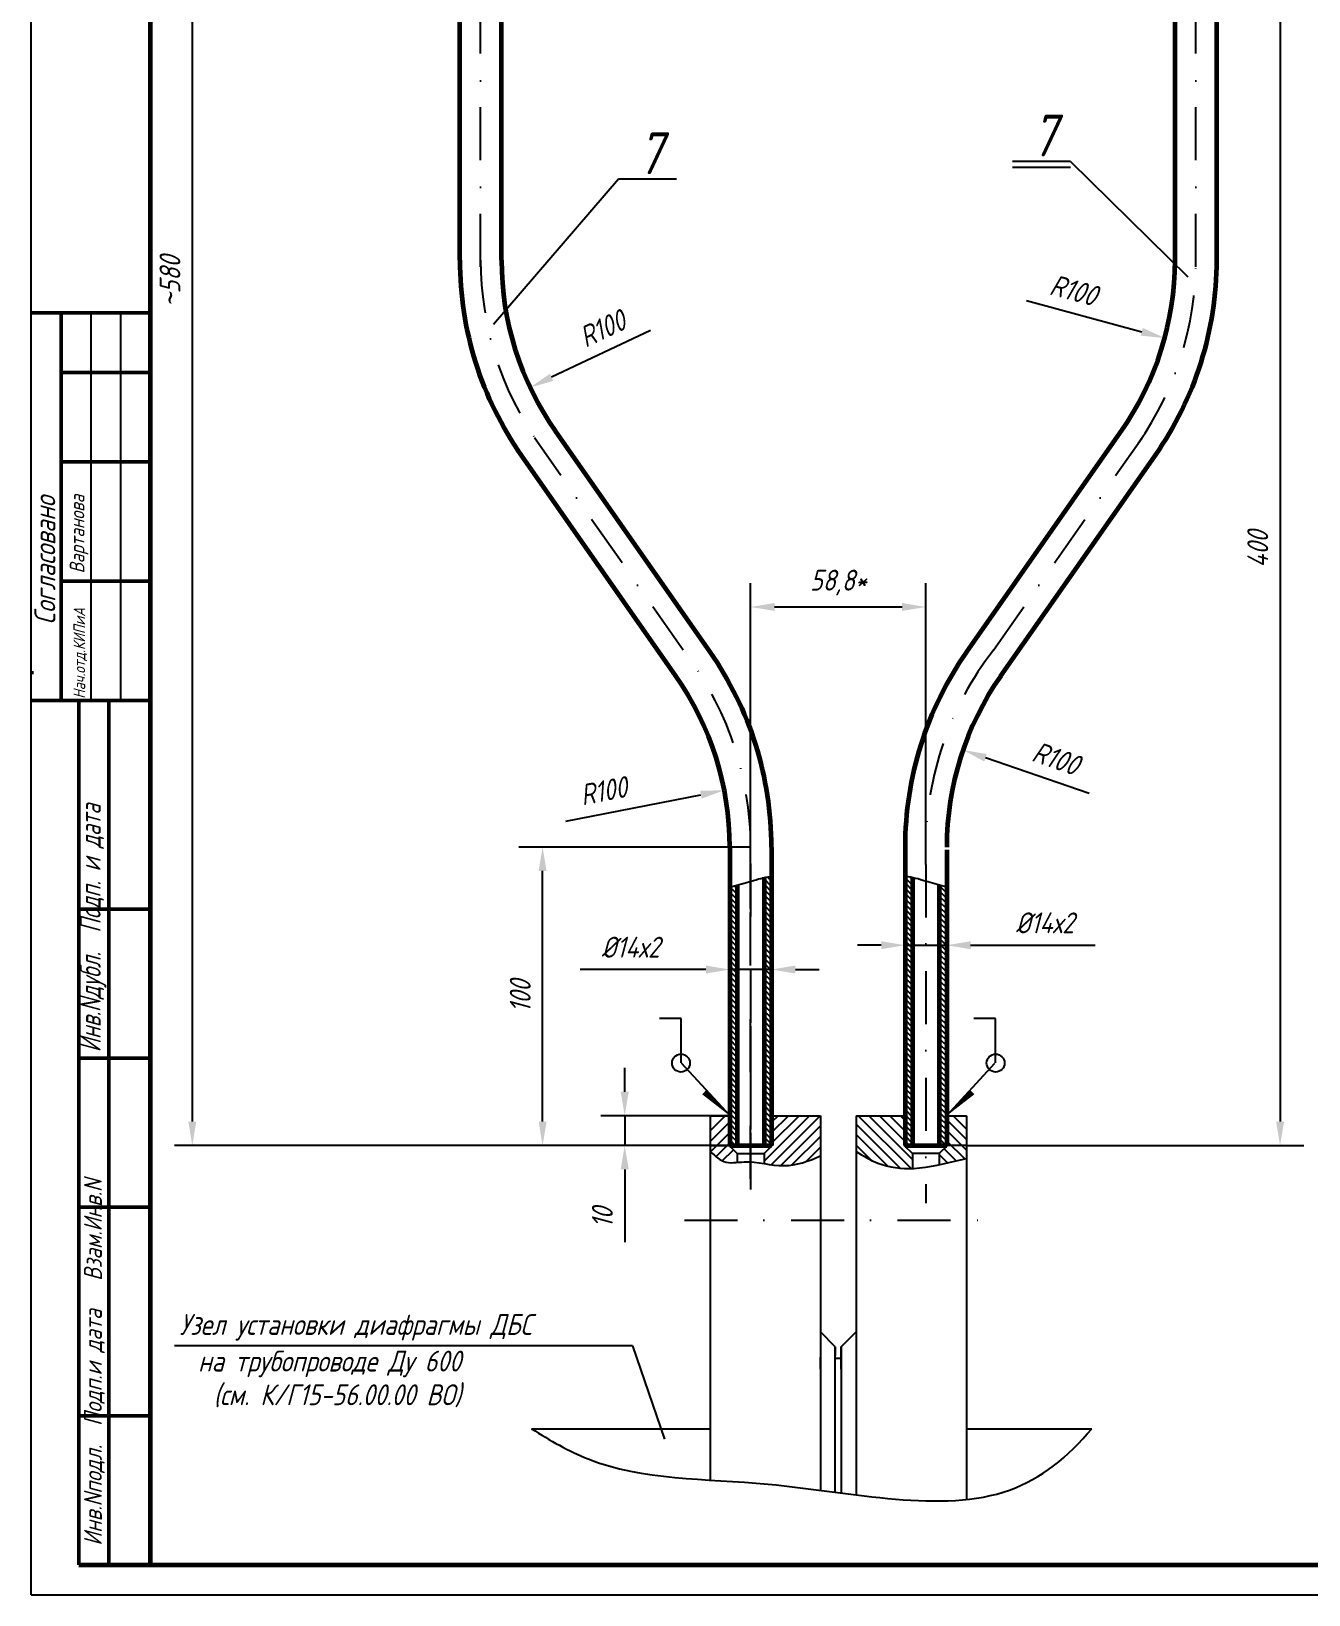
# Model space of a CAD drawing. Header units: inches. Extents: x 0 to 59537, y -7418 to 1046.
# Drawn here: x 33071.5 to 33285.8, y -7239.9 to -6977.7 of the extents above; entities that cross this region are included whole.
import ezdxf

# ---------------------------------------------------------------- set-up
doc = ezdxf.new("R2010")
doc.units = ezdxf.units.IN
doc.header["$LTSCALE"] = 0.7
doc.header["$MEASUREMENT"] = 0
doc.linetypes.add('DASHDOT', pattern=[25.4, 12.7, -6.35, 0, -6.35])
doc.linetypes.add('K5LT_BASIC', pattern=[0])
doc.layers.add('Слой1-05', color=7, linetype='Continuous')
doc.styles.get("Standard").update_dxf_attribs({"font": 'romand.shx', "width": 0.8, "oblique": 15, "height": 3.5})
doc.dimstyles.get("Standard").update_dxf_attribs({"dimtxt": 3.5, "dimasz": 4, "dimexe": 4, "dimexo": 0, "dimgap": 2, "dimtad": 1, "dimdec": 1, "dimdsep": 46, "dimtxsty": 'Standard', "dimcen": 0.09, "dimadec": 0, "dimazin": 0, "dimtfac": 1, "dimtdec": 1, "dimtmove": 0, "dimatfit": 3, "dimfxl": 0.18, "dimtolj": 1, "dimtzin": 0, "dimlwd": 25, "dimlwe": 25, "dimarcsym": 0})

# ---------------------------------------------------------------- blocks, each defined once
blk = doc.blocks.new('*D528')
at = {"color": 0, "linetype": 'Continuous', "lineweight": 25, "transparency": 16777216}
for p, q in [((33188.7, -7119.59), (33188.7, -7139.08)), ((33195.7, -7119.59), (33195.7, -7139.08)), ((33184.7, -7135.08), (33163.61, -7135.08)), ((33195.7, -7135.08), (33188.7, -7135.08)), ((33199.7, -7135.08), (33203.7, -7135.08))]:
    blk.add_line(p, q, dxfattribs=at)
at = {"color": 0, "linetype": 'Continuous', "transparency": 16777216}
for points in [[(33184.7, -7134.41), (33184.7, -7135.74), (33188.7, -7135.08)], [(33199.7, -7134.41), (33199.7, -7135.74), (33195.7, -7135.08)]]:
    blk.add_solid(points, dxfattribs=at)
at = {"layer": 'DEFPOINTS', "color": 0, "linetype": 'Continuous', "transparency": 16777216}
for p in [(33188.7, -7119.59), (33195.7, -7119.59), (33195.7, -7135.08)]:
    blk.add_point(p, dxfattribs=at)
at = {"color": 0, "linetype": 'Continuous', "transparency": 16777216, "insert": (33172.06, -7131.33), "char_height": 3.5, "attachment_point": 5}
blk.add_mtext('\\A1;%%C14х2', dxfattribs=at)
blk = doc.blocks.new('*D529')
at = {"color": 0, "linetype": 'Continuous', "lineweight": 25, "transparency": 16777216}
for p, q in [((33218.1, -7119.59), (33218.1, -7135)), ((33225.1, -7119.59), (33225.1, -7135)), ((33214.1, -7131), (33210.1, -7131)), ((33218.1, -7131), (33225.1, -7131)), ((33229.1, -7131), (33249.99, -7131))]:
    blk.add_line(p, q, dxfattribs=at)
at = {"color": 0, "linetype": 'Continuous', "transparency": 16777216}
for points in [[(33214.1, -7130.33), (33214.1, -7131.67), (33218.1, -7131)], [(33229.1, -7130.33), (33229.1, -7131.67), (33225.1, -7131)]]:
    blk.add_solid(points, dxfattribs=at)
at = {"layer": 'DEFPOINTS', "color": 0, "linetype": 'Continuous', "transparency": 16777216}
for p in [(33218.1, -7119.59), (33225.1, -7119.59), (33225.1, -7131)]:
    blk.add_point(p, dxfattribs=at)
at = {"color": 0, "linetype": 'Continuous', "transparency": 16777216, "insert": (33241.55, -7127.25), "char_height": 3.5, "attachment_point": 5}
blk.add_mtext('\\A1;%%C14х2', dxfattribs=at)
blk = doc.blocks.new('*D530')
at = {"color": 0, "linetype": 'Continuous', "lineweight": 25, "transparency": 16777216}
for p, q in [((33192.2, -7117.27), (33192.2, -7070.27)), ((33221.6, -7117.46), (33221.6, -7070.27)), ((33196.2, -7074.27), (33217.6, -7074.27))]:
    blk.add_line(p, q, dxfattribs=at)
at = {"color": 0, "linetype": 'Continuous', "transparency": 16777216}
for points in [[(33196.2, -7073.6), (33196.2, -7074.93), (33192.2, -7074.27)], [(33217.6, -7073.6), (33217.6, -7074.93), (33221.6, -7074.27)]]:
    blk.add_solid(points, dxfattribs=at)
at = {"layer": 'DEFPOINTS', "color": 0, "linetype": 'Continuous', "transparency": 16777216}
for p in [(33221.6, -7074.27), (33192.2, -7117.27), (33221.6, -7117.46)]:
    blk.add_point(p, dxfattribs=at)
at = {"color": 0, "linetype": 'Continuous', "transparency": 16777216, "insert": (33206.9, -7070.18), "char_height": 3.5, "attachment_point": 5}
blk.add_mtext('\\A1;58,8*', dxfattribs=at)
blk = doc.blocks.new('*D540')
at = {"color": 0, "linetype": 'Continuous', "lineweight": 25, "transparency": 16777216}
for p, q in [((33171.07, -7155.59), (33171.07, -7151.59)), ((33188.57, -7159.59), (33167.07, -7159.59)), ((33171.07, -7159.59), (33171.07, -7164.59)), ((33185.4, -7164.59), (33167.07, -7164.59)), ((33171.07, -7168.59), (33171.07, -7180.81))]:
    blk.add_line(p, q, dxfattribs=at)
at = {"color": 0, "linetype": 'Continuous', "transparency": 16777216}
for points in [[(33170.4, -7155.59), (33171.74, -7155.59), (33171.07, -7159.59)], [(33170.4, -7168.59), (33171.74, -7168.59), (33171.07, -7164.59)]]:
    blk.add_solid(points, dxfattribs=at)
at = {"layer": 'DEFPOINTS', "color": 0, "linetype": 'Continuous', "transparency": 16777216}
for p in [(33188.57, -7159.59), (33171.07, -7164.59), (33185.4, -7164.59)]:
    blk.add_point(p, dxfattribs=at)
at = {"color": 0, "linetype": 'Continuous', "transparency": 16777216, "insert": (33167.32, -7176.7), "char_height": 3.5, "attachment_point": 5, "rotation": 90}
blk.add_mtext('\\A1;10', dxfattribs=at)
blk = doc.blocks.new('*D541')
at = {"color": 0, "linetype": 'Continuous', "lineweight": 25, "transparency": 16777216}
for p, q in [((33192.2, -7114.54), (33153.29, -7114.54)), ((33157.29, -7160.59), (33157.29, -7118.54)), ((33158.16, -7164.59), (33153.29, -7164.59))]:
    blk.add_line(p, q, dxfattribs=at)
at = {"color": 0, "linetype": 'Continuous', "transparency": 16777216}
for points in [[(33156.63, -7118.54), (33157.96, -7118.54), (33157.29, -7114.54)], [(33156.63, -7160.59), (33157.96, -7160.59), (33157.29, -7164.59)]]:
    blk.add_solid(points, dxfattribs=at)
at = {"layer": 'DEFPOINTS', "color": 0, "linetype": 'Continuous', "transparency": 16777216}
for p in [(33157.29, -7114.54), (33192.2, -7114.54), (33158.16, -7164.59)]:
    blk.add_point(p, dxfattribs=at)
at = {"color": 0, "linetype": 'Continuous', "transparency": 16777216, "insert": (33153.54, -7139.57), "char_height": 3.5, "attachment_point": 5, "rotation": 90}
blk.add_mtext('\\A1;100', dxfattribs=at)
blk = doc.blocks.new('*D542')
at = {"color": 0, "linetype": 'Continuous', "lineweight": 25, "transparency": 16777216}
blk.add_line((33161.18, -7110.17), (33183.85, -7105.76), dxfattribs=at)
at = {"color": 0, "linetype": 'Continuous', "transparency": 16777216}
blk.add_solid([(33183.73, -7105.11), (33183.98, -7106.42), (33187.78, -7105)], dxfattribs=at)
at = {"layer": 'DEFPOINTS', "color": 0, "linetype": 'Continuous', "transparency": 16777216}
for p in [(33187.78, -7105), (33138.7, -7114.54)]:
    blk.add_point(p, dxfattribs=at)
at = {"color": 0, "linetype": 'Continuous', "transparency": 16777216, "insert": (33167.51, -7105.12), "char_height": 3.5, "attachment_point": 5, "rotation": 10.9999}
blk.add_mtext('\\A1;R100', dxfattribs=at)
blk = doc.blocks.new('*D543')
at = {"color": 0, "linetype": 'Continuous', "lineweight": 25, "transparency": 16777216}
blk.add_line((33175.4, -7027.91), (33158.8, -7035.75), dxfattribs=at)
at = {"color": 0, "linetype": 'Continuous', "transparency": 16777216}
blk.add_solid([(33158.52, -7035.15), (33159.09, -7036.35), (33155.19, -7037.46)], dxfattribs=at)
at = {"layer": 'DEFPOINTS', "color": 0, "linetype": 'Continuous', "transparency": 16777216}
for p in [(33200.4, -7016.11), (33155.19, -7037.46)]:
    blk.add_point(p, dxfattribs=at)
at = {"color": 0, "linetype": 'Continuous', "transparency": 16777216, "insert": (33167.31, -7027.59), "char_height": 3.5, "attachment_point": 5, "rotation": 25.2765}
blk.add_mtext('\\A1;R100', dxfattribs=at)
blk = doc.blocks.new('*D659')
at = {"color": 0, "linetype": 'Continuous', "lineweight": 25, "transparency": 16777216}
for p, q in [((33270.4, -6964.59), (33285.02, -6964.59)), ((33281.02, -6968.59), (33281.02, -7160.59)), ((33228.4, -7164.59), (33285.02, -7164.59))]:
    blk.add_line(p, q, dxfattribs=at)
at = {"color": 0, "linetype": 'Continuous', "transparency": 16777216}
for points in [[(33280.35, -6968.59), (33281.68, -6968.59), (33281.02, -6964.59)], [(33280.35, -7160.59), (33281.68, -7160.59), (33281.02, -7164.59)]]:
    blk.add_solid(points, dxfattribs=at)
at = {"layer": 'DEFPOINTS', "color": 0, "linetype": 'Continuous', "transparency": 16777216}
for p in [(33270.4, -6964.59), (33228.4, -7164.59), (33281.02, -7164.59)]:
    blk.add_point(p, dxfattribs=at)
at = {"color": 0, "linetype": 'Continuous', "transparency": 16777216, "insert": (33277.27, -7064.59), "char_height": 3.5, "attachment_point": 5, "rotation": 90}
blk.add_mtext('\\A1;400', dxfattribs=at)
blk = doc.blocks.new('*D661')
at = {"color": 0, "linetype": 'Continuous', "lineweight": 25, "transparency": 16777216}
blk.add_line((33248.96, -7105.54), (33231.61, -7099.56), dxfattribs=at)
at = {"color": 0, "linetype": 'Continuous', "transparency": 16777216}
blk.add_solid([(33231.82, -7098.93), (33231.39, -7100.19), (33227.82, -7098.26)], dxfattribs=at)
at = {"layer": 'DEFPOINTS', "color": 0, "linetype": 'Continuous', "transparency": 16777216}
for p in [(33227.82, -7098.26), (33275.1, -7114.54)]:
    blk.add_point(p, dxfattribs=at)
at = {"color": 0, "linetype": 'Continuous', "transparency": 16777216, "insert": (33243.4, -7099.66), "char_height": 3.5, "attachment_point": 5, "rotation": 340.9978}
blk.add_mtext('\\A1;R100', dxfattribs=at)
blk = doc.blocks.new('*D662')
at = {"color": 0, "linetype": 'Continuous', "lineweight": 25, "transparency": 16777216}
blk.add_line((33238.46, -7022.89), (33257.8, -7028.12), dxfattribs=at)
at = {"color": 0, "linetype": 'Continuous', "transparency": 16777216}
blk.add_solid([(33257.98, -7027.47), (33257.63, -7028.76), (33261.67, -7029.16)], dxfattribs=at)
at = {"layer": 'DEFPOINTS', "color": 0, "linetype": 'Continuous', "transparency": 16777216}
for p in [(33213.4, -7016.11), (33261.67, -7029.16)]:
    blk.add_point(p, dxfattribs=at)
at = {"color": 0, "linetype": 'Continuous', "transparency": 16777216, "insert": (33246.37, -7021.14), "char_height": 3.5, "attachment_point": 5, "rotation": 344.8706}
blk.add_mtext('\\A1;R100', dxfattribs=at)
blk = doc.blocks.new('*D773')
at = {"color": 0, "linetype": 'Continuous', "lineweight": 25, "transparency": 16777216}
for p, q in [((33143.5, -6874.76), (33095.53, -6874.76)), ((33098.53, -6878.76), (33098.53, -7160.59)), ((33188.7, -7164.59), (33095.53, -7164.59))]:
    blk.add_line(p, q, dxfattribs=at)
at = {"color": 0, "linetype": 'Continuous', "transparency": 16777216}
for points in [[(33097.87, -6878.76), (33099.2, -6878.76), (33098.53, -6874.76)], [(33097.87, -7160.59), (33099.2, -7160.59), (33098.53, -7164.59)]]:
    blk.add_solid(points, dxfattribs=at)
at = {"layer": 'DEFPOINTS', "color": 0, "linetype": 'Continuous', "transparency": 16777216}
for p in [(33143.5, -6874.76), (33098.53, -7164.59), (33188.7, -7164.59)]:
    blk.add_point(p, dxfattribs=at)
at = {"color": 0, "linetype": 'Continuous', "transparency": 16777216, "insert": (33094.78, -7019.67), "char_height": 3.5, "attachment_point": 5, "rotation": 90}
blk.add_mtext('\\A1;{\\fArial|b0|i0|c0|p34;~}580', dxfattribs=at)

msp = doc.modelspace()

# ---------------------------------------------------------------- hatches: boundary and pattern name
at = {"linetype": 'Continuous'}
h = msp.add_hatch(dxfattribs=at)
h.set_pattern_fill('ANSI31', scale=5, angle=90)
edge = h.paths.add_edge_path()
edge.add_spline(control_points=[(33195.7, -7119.51), (33195.51, -7119.51), (33195.09, -7119.55), (33194.67, -7119.62), (33194.45, -7119.66)], knot_values=[8.096471, 8.096471, 8.096471, 8.096471, 8.70501, 9.401088, 9.401088, 9.401088, 9.401088], degree=3, periodic=0)
edge.add_line((33194.45, -7119.66), (33194.45, -7164.09))
edge.add_line((33194.45, -7164.09), (33194.45, -7164.59))
edge.add_line((33194.45, -7164.59), (33195.7, -7164.59))
edge.add_line((33195.7, -7164.59), (33195.7, -7119.51))
h = msp.add_hatch(dxfattribs=at)
h.set_pattern_fill('ANSI31', scale=5, angle=90)
edge = h.paths.add_edge_path()
edge.add_line((33218.1, -7164.59), (33219.35, -7164.59))
edge.add_line((33219.35, -7164.59), (33219.35, -7150.96))
edge.add_line((33219.35, -7150.96), (33219.35, -7119.66))
edge.add_spline(control_points=[(33219.35, -7119.66), (33219.13, -7119.62), (33218.71, -7119.55), (33218.29, -7119.51), (33218.1, -7119.51)], knot_values=[8.096471, 8.096471, 8.096471, 8.096471, 8.792549, 9.401088, 9.401088, 9.401088, 9.401088], degree=3, periodic=0)
edge.add_line((33218.1, -7119.51), (33218.1, -7164.59))
edge = h.paths.add_edge_path()
edge.add_spline(control_points=[(33225.1, -7121.24), (33224.68, -7121.14), (33224.27, -7121.04), (33223.85, -7120.93)], knot_values=[2.16884, 2.16884, 2.16884, 2.16884, 3.459112, 3.459112, 3.459112, 3.459112], degree=3, periodic=0)
edge.add_line((33223.85, -7120.93), (33223.85, -7164.59))
edge.add_line((33223.85, -7164.59), (33225.1, -7164.59))
edge.add_line((33225.1, -7164.59), (33225.1, -7159.6))
edge.add_line((33225.1, -7159.6), (33225.05, -7159.64))
edge.add_line((33225.05, -7159.64), (33225.1, -7159.59))
edge.add_line((33225.1, -7159.59), (33225.1, -7121.24))
h = msp.add_hatch(dxfattribs=at)
h.set_pattern_fill('ANSI31', scale=5, angle=90)
edge = h.paths.add_edge_path()
edge.add_spline(control_points=[(33189.95, -7120.93), (33189.53, -7121.04), (33189.12, -7121.14), (33188.7, -7121.24)], knot_values=[2.16884, 2.16884, 2.16884, 2.16884, 3.459112, 3.459112, 3.459112, 3.459112], degree=3, periodic=0)
edge.add_line((33188.7, -7121.24), (33188.7, -7159.59))
edge.add_line((33188.7, -7159.59), (33188.74, -7159.64))
edge.add_line((33188.74, -7159.64), (33188.7, -7159.6))
edge.add_line((33188.7, -7159.6), (33188.7, -7164.59))
edge.add_line((33188.7, -7164.59), (33189.95, -7164.59))
edge.add_line((33189.95, -7164.59), (33189.95, -7150.96))
edge.add_line((33189.95, -7150.96), (33189.95, -7120.93))

# ---------------------------------------------------------------- linework, layer by layer
for p, q in [((33071.51, -7239.94), (33071.51, -6819.94)), ((33081.51, -7024.94), (33081.51, -7089.94)), ((33086.51, -7024.94), (33086.51, -7089.94)), ((33188.74, -7159.64), (33180.62, -7150.79)), ((33225.05, -7159.64), (33233.17, -7150.79))]:
    msp.add_line(p, q)
at = {"lineweight": 60}
msp.add_line((33091.51, -7234.94), (33091.51, -6824.94), dxfattribs=at)
at = {"color": 7, "linetype": 'DASHDOT'}
for p, q in [((33266.9, -7017.21), (33266.9, -6870.69)), ((33146.9, -7017.21), (33146.9, -6896.75)), ((33180.88, -7081.51), (33155.94, -7045.89)), ((33232.92, -7081.51), (33257.86, -7045.89)), ((33192.2, -7117.27), (33192.2, -7171.95)), ((33221.6, -7117.46), (33221.6, -7174.24)), ((33192.2, -7144.59), (33192.2, -7171.95))]:
    msp.add_line(p, q, dxfattribs=at)
at = {"linetype": 'Continuous', "lineweight": 60}
for p, q in [((33143.4, -7016.11), (33143.4, -6964.59)), ((33150.4, -7016.11), (33150.4, -6964.59)), ((33263.4, -7017.21), (33263.4, -6964.59)), ((33270.4, -7017.21), (33270.4, -6964.59)), ((33079.51, -7234.94), (33660.51, -7234.94))]:
    msp.add_line(p, q, dxfattribs=at)
at = {"lineweight": 25}
for p, q in [((33245.84, -6999.53), (33236.13, -6999.53)), ((33245.84, -7000.53), (33236.13, -7000.53)), ((33179.76, -7002.52), (33170.04, -7002.52)), ((33206.4, -7198.34), (33203.9, -7195.84)), ((33207.4, -7198.34), (33209.9, -7195.84))]:
    msp.add_line(p, q, dxfattribs=at)
at = {"color": 7, "linetype": 'Continuous'}
for p, q in [((33245.84, -6999.53), (33265.55, -7018.92)), ((33170.04, -7002.52), (33149.06, -7026.9)), ((33218.1, -7119.72), (33218.23, -7119.59)), ((33185.4, -7162.14), (33187.95, -7159.59)), ((33185.4, -7163.91), (33188.57, -7160.74)), ((33194.45, -7167.23), (33202.09, -7159.59)), ((33195.64, -7167.81), (33203.86, -7159.59)), ((33195.82, -7160.56), (33196.79, -7159.59)), ((33195.82, -7162.32), (33198.56, -7159.59)), ((33195.82, -7164.09), (33200.33, -7159.59)), ((33197.26, -7167.96), (33203.9, -7161.32)), ((33217.28, -7168.39), (33209.9, -7161)), ((33219.1, -7168.44), (33210.25, -7159.59)), ((33219.35, -7166.92), (33212.02, -7159.59)), ((33217.97, -7163.78), (33213.79, -7159.59)), ((33217.97, -7162.01), (33215.56, -7159.59)), ((33217.97, -7160.24), (33217.32, -7159.59)), ((33228.4, -7163.59), (33225.22, -7160.42)), ((33228.4, -7161.83), (33226.16, -7159.59)), ((33185.44, -7165.64), (33188.57, -7162.5)), ((33199.13, -7167.86), (33203.9, -7163.09)), ((33215.19, -7168.06), (33209.9, -7162.77)), ((33228.4, -7165.36), (33225.22, -7162.19)), ((33228.12, -7166.85), (33225.22, -7163.95)), ((33186.4, -7166.45), (33188.66, -7164.18)), ((33187.44, -7167.18), (33189.3, -7165.31)), ((33201.45, -7167.31), (33203.9, -7164.86)), ((33212.42, -7167.06), (33209.9, -7164.54)), ((33228.4, -7164.59), (33221.26, -7164.59)), ((33225.23, -7167.49), (33223.85, -7166.12)), ((33226.67, -7167.17), (33224.66, -7165.16)), ((33172.35, -7198.17), (33095.53, -7198.17)), ((33172.35, -7198.17), (33177.74, -7213.83))]:
    msp.add_line(p, q, dxfattribs=at)
at = {"lineweight": 50}
for p, q in [((33071.6, -7024.94), (33091.51, -7024.94)), ((33076.51, -7024.94), (33076.51, -7089.94)), ((33076.51, -7034.94), (33091.51, -7034.94)), ((33076.51, -7049.94), (33091.51, -7049.94)), ((33076.51, -7069.94), (33091.51, -7069.94))]:
    msp.add_line(p, q, dxfattribs=at)
at = {"color": 7, "linetype": 'Continuous', "lineweight": 60}
for p, q in [((33185.39, -7081.85), (33159.44, -7044.79)), ((33228.41, -7081.85), (33254.99, -7043.88)), ((33179.66, -7085.86), (33153.07, -7047.9)), ((33234.14, -7085.86), (33260.72, -7047.9)), ((33188.7, -7114.54), (33188.7, -7164.59)), ((33195.7, -7114.59), (33195.7, -7164.59)), ((33218.1, -7114.59), (33218.1, -7164.59)), ((33225.1, -7114.98), (33225.1, -7164.59)), ((33189.95, -7120.93), (33189.95, -7164.59)), ((33194.45, -7119.59), (33194.45, -7164.09)), ((33219.35, -7119.66), (33219.35, -7164.09)), ((33223.85, -7120.93), (33223.85, -7164.59)), ((33189.95, -7150.96), (33189.95, -7164.59)), ((33194.45, -7150.96), (33194.45, -7164.59)), ((33219.35, -7150.96), (33219.35, -7164.09)), ((33219.35, -7150.96), (33219.35, -7164.59)), ((33223.85, -7150.96), (33223.85, -7164.59)), ((33223.85, -7150.96), (33223.85, -7164.59)), ((33188.7, -7164.59), (33195.7, -7164.59)), ((33218.1, -7164.59), (33225.1, -7164.59))]:
    msp.add_line(p, q, dxfattribs=at)
at = {"linetype": 'Continuous'}
for p, q in [((33071.7, -7085.05), (33071.7, -7085.55)), ((33180.54, -7143.27), (33176.9, -7143.27)), ((33180.54, -7150.72), (33180.54, -7143.27)), ((33233.26, -7143.27), (33229.62, -7143.27)), ((33233.26, -7150.72), (33233.26, -7143.27))]:
    msp.add_line(p, q, dxfattribs=at)
at = {"linetype": 'Continuous', "lineweight": 25}
for p, q in [((33192.2, -7124.85), (33192.2, -7114.59)), ((33188.57, -7164.59), (33189.95, -7165.96)), ((33189.95, -7165.96), (33194.45, -7165.96)), ((33195.82, -7164.59), (33194.45, -7165.96)), ((33217.97, -7164.59), (33219.35, -7165.96)), ((33223.85, -7165.96), (33219.35, -7165.96)), ((33225.22, -7164.59), (33223.85, -7165.96)), ((33079.51, -7234.94), (33091.51, -7234.94)), ((33071.51, -7239.94), (33665.51, -7239.94))]:
    msp.add_line(p, q, dxfattribs=at)
at = {"linetype": 'DASHDOT'}
msp.add_line((33192.2, -7170.16), (33192.2, -7123.16), dxfattribs=at)
at = {"color": 7, "linetype": 'Continuous', "lineweight": 25}
for p, q in [((33185.4, -7159.59), (33185.4, -7220.72)), ((33185.4, -7159.59), (33188.7, -7159.59)), ((33188.57, -7164.59), (33188.57, -7159.59)), ((33195.7, -7159.59), (33203.9, -7159.59)), ((33195.82, -7164.59), (33195.82, -7159.59)), ((33203.9, -7159.59), (33203.9, -7214.23)), ((33209.9, -7159.59), (33218.1, -7159.59)), ((33209.9, -7159.59), (33209.9, -7180.84)), ((33217.97, -7164.59), (33217.97, -7159.59)), ((33225.1, -7159.59), (33228.4, -7159.59)), ((33225.22, -7164.59), (33225.22, -7159.59)), ((33189.95, -7164.59), (33158.16, -7164.59)), ((33185.4, -7164.59), (33192.2, -7164.59)), ((33189.95, -7165.96), (33189.95, -7167.43)), ((33194.45, -7165.96), (33194.45, -7167.63)), ((33219.35, -7165.96), (33219.35, -7168.44)), ((33223.85, -7165.96), (33223.85, -7167.8)), ((33223.85, -7165.96), (33223.85, -7167.43)), ((33203.9, -7185.09), (33203.9, -7197.09)), ((33203.9, -7185.09), (33203.9, -7222.41)), ((33203.9, -7195.09), (33203.9, -7195.84)), ((33203.9, -7202.09), (33203.9, -7200.09)), ((33206.4, -7198.34), (33206.4, -7199.84)), ((33206.4, -7222.74), (33206.4, -7198.34)), ((33207.4, -7200.34), (33206.4, -7200.34)), ((33207.4, -7202.09), (33207.4, -7198.34)), ((33207.4, -7198.34), (33207.4, -7222.87)), ((33155.45, -7212.09), (33185.4, -7212.09)), ((33228.4, -7212.09), (33249.42, -7212.09))]:
    msp.add_line(p, q, dxfattribs=at)
at = {"color": 7, "linetype": 'K5LT_BASIC', "lineweight": 25}
for p, q in [((33228.4, -7159.59), (33228.4, -7223.96)), ((33209.9, -7168.28), (33209.9, -7223.19))]:
    msp.add_line(p, q, dxfattribs=at)
at = {"color": 7, "linetype": 'DASHDOT', "lineweight": 25}
msp.add_line((33181.1, -7177.09), (33233.46, -7177.09), dxfattribs=at)
for points in [[(33188.74, -7159.64, 0, 1, 0), (33184.41, -7155.64, 1, 1, 0)], [(33225.05, -7159.64, 0, 1, 0), (33229.39, -7155.64, 1, 1, 0)]]:
    msp.add_lwpolyline(points, format="xyseb")
for centre in [(33180.51, -7150.77), (33233.29, -7150.77)]:
    msp.add_circle(centre, 1.5)
at = {"color": 7, "linetype": 'Continuous', "lineweight": 60}
for centre, radius, start, end in [((33200.4, -7016.11), 57, 180, 215), ((33200.4, -7016.11), 50, 180, 215), ((33213.4, -7016.11), 50, 325, 0), ((33213.4, -7016.11), 57, 325, 0), ((33138.7, -7114.54), 57, 0, 35), ((33275.1, -7114.54), 57, 145, 180), ((33138.7, -7114.54), 50, 0, 35), ((33275.1, -7114.54), 50, 145, 180)]:
    msp.add_arc(centre, radius, start, end, dxfattribs=at)
at = {"color": 7, "linetype": 'DASHDOT', "lineweight": 25}
for centre, start, end in [((33200.4, -7016.11), 180, 215), ((33213.4, -7016.11), 325, 0)]:
    msp.add_arc(centre, 53.5, start, end, dxfattribs=at)
at = {"linetype": 'DASHDOT', "lineweight": 25}
for centre, start, end in [((33138.2, -7114.59), 0, 37.7757), ((33275.6, -7114.59), 142.2243, 180)]:
    msp.add_arc(centre, 54, start, end, dxfattribs=at)
at = {"color": 7, "linetype": 'Continuous'}
for points, knots in [([(33188.7, -7121.24), (33189.76, -7120.98), (33191.9, -7120.43), (33194.25, -7119.61), (33195.51, -7119.51), (33195.7, -7119.51)], [2.16884, 2.16884, 2.16884, 2.16884, 5.467047, 8.792549, 9.401088, 9.401088, 9.401088, 9.401088]), ([(33225.1, -7121.24), (33224.03, -7120.98), (33221.89, -7120.43), (33219.54, -7119.61), (33218.29, -7119.51), (33218.1, -7119.51)], [2.16884, 2.16884, 2.16884, 2.16884, 5.467047, 8.792549, 9.401088, 9.401088, 9.401088, 9.401088]), ([(33185.4, -7165.61), (33185.7, -7165.86), (33185.99, -7166.12), (33186.29, -7166.38), (33186.33, -7166.41), (33186.36, -7166.45), (33186.4, -7166.48), (33186.81, -7166.82), (33188.15, -7167.76), (33192.31, -7166.9), (33197.63, -7168.67), (33201.94, -7167.24), (33203.9, -7166.34)], [-0.139443, -0.139443, -0.139443, -0.139443, 1.010437, 1.010437, 1.010437, 1.150097, 1.150097, 1.150097, 2.7208, 6.124479, 12.820506, 19.160508, 19.160508, 19.160508, 19.160508]), ([(33209.9, -7165.58), (33211.07, -7166.33), (33213.99, -7168.12), (33220.26, -7168.85), (33224.8, -7167.56), (33227.4, -7167), (33227.4, -7167), (33227.41, -7167), (33227.41, -7167), (33227.74, -7166.93), (33228.07, -7166.86), (33228.4, -7166.79)], [0.651188, 0.651188, 0.651188, 0.651188, 4.785144, 10.873206, 18.846949, 18.846949, 18.846949, 18.863264, 18.863264, 18.863264, 19.869122, 19.869122, 19.869122, 19.869122]), ([(33155.45, -7212.09), (33158.53, -7214.06), (33170.47, -7220.93), (33198.09, -7219.91), (33231.41, -7228.18), (33245.45, -7216.83), (33249.42, -7212.09)], [5.767313, 5.767313, 5.767313, 5.767313, 16.603568, 47.104987, 87.608821, 106.710256, 106.710256, 106.710256, 106.710256])]:
    msp.add_open_spline(points, degree=3, knots=knots, dxfattribs=at)
at = {"layer": 'DEFPOINTS', "color": 0, "linetype": 'ByBlock'}
for p in [(33082.13, -6979.53), (33237.83, -6998.44), (33171.74, -7001.43)]:
    msp.add_point(p, dxfattribs=at)
at = {"layer": 'Слой1-05', "lineweight": 50}
for p, q in [((33071.51, -7089.94), (33091.51, -7089.94)), ((33079.51, -7089.94), (33079.51, -7234.94)), ((33079.51, -7089.94), (33079.51, -7234.94)), ((33084.51, -7089.94), (33084.51, -7234.94)), ((33084.51, -7089.94), (33084.51, -7234.94)), ((33079.51, -7124.94), (33091.51, -7124.94)), ((33079.51, -7149.94), (33091.51, -7149.94)), ((33079.51, -7174.94), (33091.51, -7174.94)), ((33079.51, -7209.94), (33091.51, -7209.94))]:
    msp.add_line(p, q, dxfattribs=at)

# ---------------------------------------------------------------- texts
at = {"lineweight": 35, "char_height": 7, "width": 22.0856, "attachment_point": 1}
for insert in [(33239.26, -6991.68), (33173.18, -6994.67)]:
    msp.add_mtext('7', dxfattribs=dict(at, insert=insert))
at = {"linetype": 'Continuous', "lineweight": 25, "insert": (33072.05, -7077.23), "char_height": 3.5, "width": 26.7935, "attachment_point": 1, "rotation": 90}
msp.add_mtext('Согласовано', dxfattribs=at)
at = {"linetype": 'Continuous', "insert": (33077.97, -7068.64), "char_height": 2.45, "attachment_point": 1, "rotation": 90}
msp.add_mtext_dynamic_manual_height_columns('Вартанова', width=0.7006, gutter_width=17.5, heights=[0], dxfattribs=at)
at = {"linetype": 'Continuous', "insert": (33078.6, -7089.67), "char_height": 1.96, "width": 11.2115, "attachment_point": 1, "rotation": 90}
msp.add_mtext('Нач.отд.КИПиА', dxfattribs=at)
at = {"color": 7, "linetype": 'Continuous', "char_height": 3.5, "attachment_point": 1}
for s, width, insert in [('Узел установки диафрагмы ДБС', 79.056, (33096.4, -7192.86)), ('на трубопроводе Ду 600', 79.056, (33099.51, -7199)), ('(см. К/Г15-56.00.00 ВО)', 68.686, (33102.09, -7204.65))]:
    msp.add_mtext_dynamic_manual_height_columns(s, width=width, gutter_width=17.5, heights=[0], dxfattribs=dict(at, insert=insert))
at = {"layer": 'Слой1-05', "lineweight": 25, "attachment_point": 1, "rotation": 90}
for s, insert, char_height, width in [('{\\W0.7;Инв.Nдубл.  Подп. и дата}', (33079.66, -7148.96), 3.5, 77.5476), ('Инв.Nподл.  Подп.и дата   Взам.Инв.N', (33080.36, -7231.73), 3, 110.8753)]:
    msp.add_mtext(s, dxfattribs=dict(at, insert=insert, char_height=char_height, width=width))

# ---------------------------------------------------------------- dimensions: what is measured, and where the dimension line sits
at = {"color": 7, "linetype": 'Continuous'}
for base, p1, p2, text, override, picture, middle in [((33098.53, -7164.59), (33143.5, -6874.76), (33188.7, -7164.59), '{\\fArial|b0|i0|c0|p34;~}580', {"dimexe": 3, "dimfxl": 1.25}, '*D773', (33094.78, -7019.67)), ((33281.02, -7164.59), (33270.4, -6964.59), (33228.4, -7164.59), '400', {"dimfxl": 1.25}, '*D659', (33277.27, -7064.59)), ((33157.29, -7114.54), (33158.16, -7164.59), (33192.2, -7114.54), '100', {"dimfxl": 1.25}, '*D541', (33153.54, -7139.57)), ((33171.07, -7164.59), (33188.57, -7159.59), (33185.4, -7164.59), '10', {"dimfxl": 1.25}, '*D540', (33167.32, -7176.7))]:
    dim = msp.add_linear_dim(base=base, p1=p1, p2=p2, angle=90, text=text, dimstyle='Standard', override=override, dxfattribs=at)
    dim.commit()
    dim.dimension.update_dxf_attribs({"geometry": picture, "text_midpoint": middle})
for center, mpoint, picture, middle in [((33200.4, -7016.11), (33155.19, -7037.46), '*D543', (33168.91, -7030.98)), ((33213.4, -7016.11), (33261.67, -7029.16), '*D662', (33245.39, -7024.76)), ((33275.1, -7114.54), (33227.82, -7098.26), '*D661', (33242.18, -7103.2)), ((33138.7, -7114.54), (33187.78, -7105), '*D542', (33168.23, -7108.8))]:
    dim = msp.add_radius_dim(center=center, mpoint=mpoint, text='R100', dimstyle='Standard', override={"dimfxl": 1.25}, dxfattribs=at)
    dim.commit()
    dim.dimension.update_dxf_attribs({"geometry": picture, "text_midpoint": middle, "dimtype": 164})
dim = msp.add_linear_dim(base=(33221.6, -7074.27), p1=(33192.2, -7117.27), p2=(33221.6, -7117.46), text='58,8*', dimstyle='Standard', override={"dimfxl": 1.25}, dxfattribs=at)
dim.commit()
dim.dimension.update_dxf_attribs({"geometry": '*D530', "text_midpoint": (33206.9, -7070.18)})
for base, p1, p2, picture, middle in [((33195.7, -7135.08), (33188.7, -7119.59), (33195.7, -7119.59), '*D528', (33172.06, -7135.08)), ((33225.1, -7131), (33218.1, -7119.59), (33225.1, -7119.59), '*D529', (33241.55, -7131))]:
    dim = msp.add_linear_dim(base=base, p1=p1, p2=p2, text='%%C14х2', dimstyle='Standard', override={"dimfxl": 1.25}, dxfattribs=at)
    dim.commit()
    dim.dimension.update_dxf_attribs({"geometry": picture, "text_midpoint": middle, "dimtype": 160})

doc.saveas('drawing.dxf')
